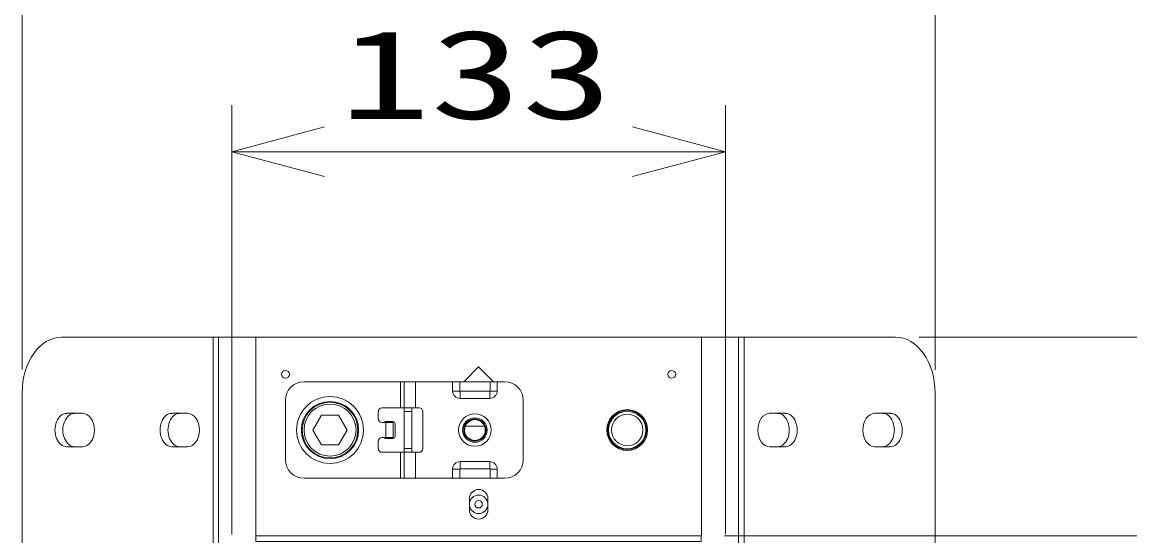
# Model space of a CAD drawing. Units: millimetres on the paper. Extents: x -63 to 64, y -59 to 59.
# Drawn here: x -50.23 to -20.38, y 29.34 to 43.19 of the extents above; entities that cross this region are included whole.
import ezdxf
from ezdxf.enums import TextEntityAlignment as Align

# ---------------------------------------------------------------- set-up
doc = ezdxf.new("R2010")
doc.units = ezdxf.units.MM
for name, color, linetype, lineweight in [('0-4_SUNPO', 7, 'Continuous', 9), ('0-5_0', 7, 'Continuous', 9), ('0-6_GAIKEI', 4, 'Continuous', 9)]:
    doc.layers.add(name, color=color, linetype=linetype, lineweight=lineweight)
doc.styles.add('ＭＳ ゴシック', font='')
doc.styles.get('ＭＳ ゴシック').set_extended_font_data('MS Gothic')

# ---------------------------------------------------------------- blocks, each defined once
blk = doc.blocks.new('_Open30')
at = {"layer": '0-5_0'}
blk.add_line((0, 0), (-1, 0), dxfattribs=at)
blk.add_lwpolyline([(-1, 0.2679), (0, 0), (-1, -0.2679)], dxfattribs=at)

msp = doc.modelspace()

# ---------------------------------------------------------------- linework, layer by layer
at = {"layer": '0-4_SUNPO'}
for p, q in [((-50.225, 33.822), (-50.225, 45.947)), ((-25.625, 33.82), (-25.625, 45.947)), ((-44.575, 29.382), (-44.574, 40.947)), ((-31.275, 29.386), (-31.274, 40.947)), ((-42.075, 39.697), (-33.775, 39.697)), ((-26.062, 34.697), (-12.375, 34.697)), ((-31.3, 29.342), (-18.375, 29.342))]:
    msp.add_line(p, q, dxfattribs=at)
at = {"layer": '0-6_GAIKEI', "color": 7}
for p, q in [((-26.687, 34.697), (-49.163, 34.697)), ((-44.932, 11.674), (-44.932, 34.697)), ((-30.918, 11.674), (-30.918, 34.697)), ((-42.63, 33.496), (-37.224, 33.496)), ((-50.225, 13.176), (-50.225, 33.195)), ((-25.625, 13.176), (-25.625, 33.195)), ((-43.13, 31.394), (-43.13, 32.995)), ((-36.724, 31.394), (-36.724, 32.995)), ((-42.63, 30.893), (-37.224, 30.893)), ((-43.925, 29.342), (-31.925, 29.342))]:
    msp.add_line(p, q, dxfattribs=at)
at = {"layer": '0-6_GAIKEI'}
for p, q in [((-45.078, 11.674), (-45.078, 34.697)), ((-43.931, 29.342), (-43.931, 34.697)), ((-31.919, 29.342), (-31.919, 34.697)), ((-30.771, 11.674), (-30.771, 34.697)), ((-37.925, 33.896), (-38.325, 33.496)), ((-37.925, 33.896), (-37.524, 33.496)), ((-40.027, 32.795), (-40.027, 33.496)), ((-39.927, 30.893), (-39.927, 33.496)), ((-39.627, 32.795), (-39.627, 33.496)), ((-38.626, 33.246), (-38.626, 33.496)), ((-38.432, 33.246), (-38.432, 33.496)), ((-37.618, 33.246), (-37.618, 33.496)), ((-37.424, 33.496), (-37.424, 33.246)), ((-38.432, 33.246), (-38.626, 33.246)), ((-38.425, 33.239), (-38.425, 33.045)), ((-37.618, 33.246), (-37.424, 33.246)), ((-38.425, 33.045), (-37.625, 33.045)), ((-49.022, 32.645), (-48.597, 32.645)), ((-46.19, 32.645), (-45.766, 32.645)), ((-40.628, 32.695), (-40.628, 32.495)), ((-39.526, 32.795), (-40.527, 32.795)), ((-39.927, 32.695), (-39.727, 32.695)), ((-39.727, 31.594), (-39.727, 32.795)), ((-39.426, 31.694), (-39.426, 32.695)), ((-29.659, 32.645), (-30.084, 32.645)), ((-26.828, 32.645), (-27.253, 32.645)), ((-40.227, 32.395), (-40.527, 32.395)), ((-40.427, 32.42), (-40.227, 32.42)), ((-40.427, 31.994), (-40.427, 32.395)), ((-40.177, 32.019), (-40.177, 32.37)), ((-40.427, 31.969), (-40.227, 31.969)), ((-48.597, 31.744), (-49.022, 31.744)), ((-45.766, 31.744), (-46.19, 31.744)), ((-40.628, 31.894), (-40.628, 31.694)), ((-39.927, 31.694), (-39.727, 31.694)), ((-30.084, 31.744), (-29.659, 31.744)), ((-27.253, 31.744), (-26.828, 31.744)), ((-41.929, 31.424), (-41.929, 31.444)), ((-39.526, 31.594), (-40.527, 31.594)), ((-40.027, 30.893), (-40.027, 31.594)), ((-39.627, 30.893), (-39.627, 31.594)), ((-38.425, 31.344), (-37.625, 31.344)), ((-38.425, 31.15), (-38.425, 31.344)), ((-37.625, 31.15), (-37.625, 31.344)), ((-38.626, 31.143), (-38.626, 30.893)), ((-38.432, 31.143), (-38.626, 31.143)), ((-38.432, 30.893), (-38.432, 31.143)), ((-38.425, 31.15), (-37.625, 31.15)), ((-37.618, 31.143), (-37.618, 30.893)), ((-37.618, 31.143), (-37.424, 31.143)), ((-37.424, 30.893), (-37.424, 31.143)), ((-38.175, 30.042), (-38.175, 30.343)), ((-37.675, 30.343), (-37.675, 30.042)), ((-43.925, 29.192), (-43.925, 29.342))]:
    msp.add_line(p, q, dxfattribs=at)
for points in [[(-38.425, 33.239), (-37.625, 33.239), (-37.625, 33.045)], [(-40.527, 31.994), (-40.227, 31.994), (-40.227, 32.395)], [(-38.275, 32.321), (-38.275, 32.295), (-37.763, 32.295)], [(-31.925, 29.342), (-31.925, 29.193), (-43.925, 29.193)]]:
    msp.add_lwpolyline(points, dxfattribs=at)
msp.add_lwpolyline([(-42.391, 32.194), (-42.16, 31.794), (-41.698, 31.794), (-41.467, 32.194), (-41.698, 32.595), (-42.16, 32.595)], close=True, dxfattribs=at)
for centre, radius in [((-43.13, 33.696), 0.105), ((-32.72, 33.696), 0.105), ((-41.929, 32.194), 0.901), ((-41.929, 32.194), 0.771), ((-41.929, 32.194), 0.751), ((-41.929, 32.194), 0.701), ((-38.025, 32.194), 0.438), ((-33.921, 32.194), 0.55), ((-33.921, 32.194), 0.525), ((-33.921, 32.194), 0.504), ((-33.921, 32.194), 0.425), ((-38.025, 32.194), 0.33), ((-38.025, 32.194), 0.3), ((-38.025, 32.194), 0.28), ((-37.925, 30.193), 0.25), ((-37.925, 30.193), 0.1)]:
    msp.add_circle(centre, radius, dxfattribs=at)
at = {"layer": '0-6_GAIKEI', "color": 7}
for centre, start, end in [((-42.63, 32.995), 90, 180), ((-37.224, 32.995), 0, 90), ((-42.63, 31.394), 180, 270), ((-37.224, 31.394), 270, 0)]:
    msp.add_arc(centre, 0.5, start, end, dxfattribs=at)
at = {"layer": '0-6_GAIKEI'}
for centre, radius, start, end in [((-38.425, 33.246), 0.2, 180, 270), ((-38.425, 33.246), 0.0064, 180, 269.9998), ((-37.625, 33.246), 0.0064, 270, 359.9998), ((-37.625, 33.246), 0.2, 270, 0), ((-40.527, 32.695), 0.1, 90, 180), ((-39.526, 32.695), 0.1, 0, 90), ((-40.527, 32.495), 0.1, 180, 270), ((-40.427, 32.37), 0.05, 90, 150.0002), ((-40.227, 32.37), 0.05, 0, 90), ((-40.527, 31.894), 0.1, 90, 180), ((-40.427, 32.019), 0.05, 210.0002, 270), ((-40.227, 32.019), 0.05, 270, 0), ((-40.527, 31.694), 0.1, 180, 270), ((-39.526, 31.694), 0.1, 270, 0), ((-38.425, 31.143), 0.2, 90, 180), ((-37.625, 31.143), 0.2, 0, 90), ((-38.425, 31.143), 0.0064, 90.0002, 180), ((-37.625, 31.143), 0.0064, 0.0002, 90), ((-37.925, 30.343), 0.25, 0, 180), ((-37.925, 30.042), 0.25, 180, 0)]:
    msp.add_arc(centre, radius, start, end, dxfattribs=at)
at = {"layer": '0-6_GAIKEI', "color": 7}
for centre, start_param, end_param in [((-49.163, 33.195), 3.141593, 4.712389), ((-26.687, 33.195), 1.570796, 3.141593)]:
    msp.add_ellipse(centre, major_axis=(0, -1.501), ratio=0.707107, start_param=start_param, end_param=end_param, dxfattribs=at)
at = {"layer": '0-6_GAIKEI'}
for centre, major_axis, start_param, end_param in [((-49.022, 32.194), (0, 0.45), 6.283185, 9.424778), ((-48.809, 32.194), (0, 0.45), 6.283185, 9.424778), ((-48.597, 32.194), (0, 0.45), 3.141593, 6.283185), ((-46.19, 32.194), (0, 0.45), 6.283185, 9.424778), ((-45.978, 32.194), (0, 0.45), 6.283185, 9.424778), ((-45.766, 32.194), (0, 0.45), 3.141593, 6.283185), ((-30.084, 32.194), (0, -0.45), 3.141593, 6.283185), ((-29.872, 32.194), (0, -0.45), 6.283185, 9.424778), ((-29.659, 32.194), (0, -0.45), 6.283185, 9.424778), ((-27.253, 32.194), (0, -0.45), 3.141593, 6.283185), ((-27.041, 32.194), (0, -0.45), 0, 3.141593), ((-26.828, 32.194), (0, -0.45), 0, 3.141593)]:
    msp.add_ellipse(centre, major_axis=major_axis, ratio=0.707107, start_param=start_param, end_param=end_param, dxfattribs=at)

# ---------------------------------------------------------------- block references
at = {"layer": '0-4_SUNPO', "xscale": 2.5, "yscale": 2.5}
for p, rotation in [((-44.575, 39.697), 179.99809), ((-31.275, 39.697), 359.99809)]:
    msp.add_blockref('_Open30', p, dxfattribs=dict(at, rotation=rotation))

# ---------------------------------------------------------------- texts
at = {"layer": '0-4_SUNPO', "style": 'ＭＳ ゴシック', "width": 1.5}
msp.add_text('133', height=2.405, rotation=359.998, dxfattribs=at).set_placement((-41.675, 39.86), align=Align.BOTTOM_LEFT)

doc.saveas('drawing.dxf')
